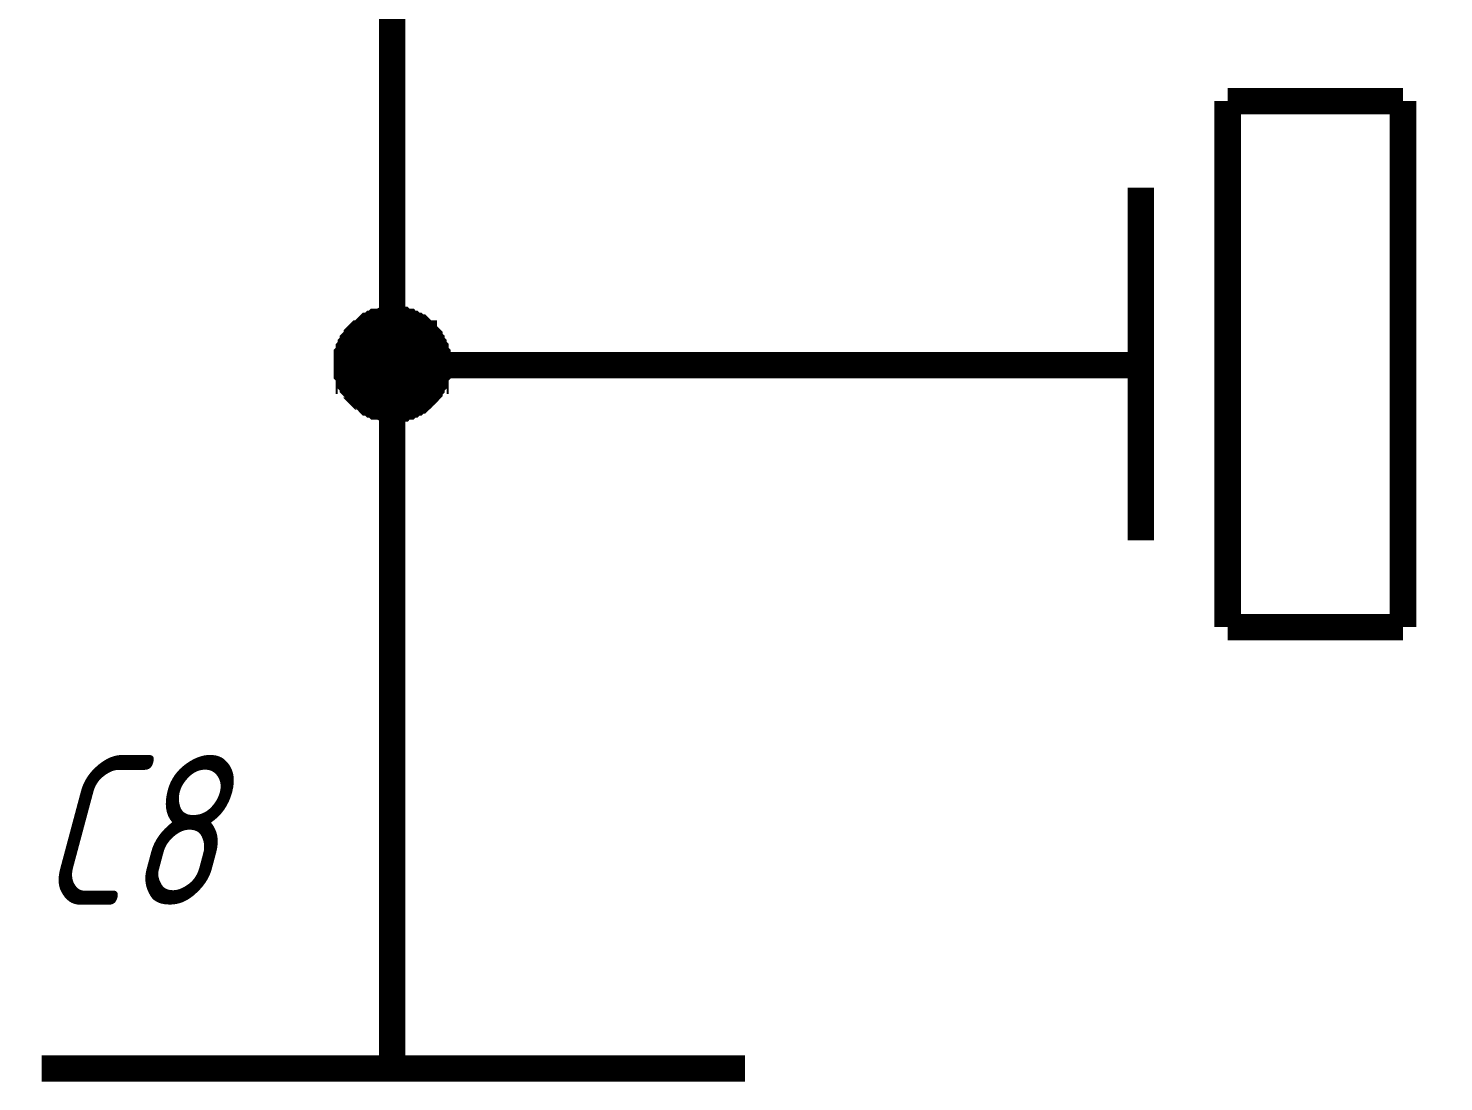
# Model space of a CAD drawing. Header units: millimetres. Extents: x 0 to 841, y 0 to 594.
# Drawn here: x 418.87 to 434.96, y 184.34 to 196.32 of the extents above; entities that cross this region are included whole.
import ezdxf

# ---------------------------------------------------------------- set-up
doc = ezdxf.new("R2010")
doc.units = ezdxf.units.MM
doc.layers.add('Sheet', color=255, linetype='Continuous')
doc.styles.get("Standard").update_dxf_attribs({"font": '', "oblique": 15})
doc.styles.get('Standard').set_extended_font_data('GOST type A')

msp = doc.modelspace()

# ---------------------------------------------------------------- linework, layer by layer
at = {"layer": 'Sheet', "color": 18, "true_color": 0x000000, "const_width": 0.3}
for points in [[(423.009, 192.49), (423.009, 202.502), (423.009, 321.481), (450.001, 321.481), (450.001, 318.995)], [(432.507, 189.511), (432.507, 195.491)], [(432.507, 195.491), (434.5, 195.491)], [(434.5, 195.491), (434.5, 189.511)], [(431.521, 194.506), (431.521, 190.497)], [(422.494, 192.49), (422.494, 192.512), (422.494, 192.535), (422.494, 192.58), (422.494, 192.602), (422.516, 192.624), (422.516, 192.647), (422.516, 192.669), (422.538, 192.692), (422.538, 192.714), (422.561, 192.736), (422.561, 192.759), (422.583, 192.781), (422.606, 192.804), (422.606, 192.826), (422.628, 192.848), (422.65, 192.848), (422.673, 192.871), (422.695, 192.893), (422.718, 192.916), (422.718, 192.916), (422.74, 192.938), (422.762, 192.938), (422.785, 192.96), (422.807, 192.96), (422.83, 192.983), (422.852, 192.983), (422.874, 192.983), (422.919, 193.005), (422.942, 193.005), (422.964, 193.005), (422.986, 193.005), (423.009, 193.005)], [(422.494, 192.49), (422.494, 192.512), (422.494, 192.535), (422.494, 192.58), (422.494, 192.602), (422.516, 192.624), (422.516, 192.647), (422.516, 192.669), (422.538, 192.692), (422.538, 192.714), (422.561, 192.736), (422.561, 192.759), (422.583, 192.781), (422.606, 192.804), (422.606, 192.826), (422.628, 192.848), (422.65, 192.848), (422.673, 192.871), (422.695, 192.893), (422.718, 192.916), (422.718, 192.916), (422.74, 192.938), (422.762, 192.938), (422.785, 192.96), (422.807, 192.96), (422.83, 192.983), (422.852, 192.983), (422.874, 192.983), (422.919, 193.005), (422.942, 193.005), (422.964, 193.005), (422.986, 193.005), (423.009, 193.005)], [(422.494, 192.49), (422.494, 192.512), (422.494, 192.535), (422.494, 192.58), (422.494, 192.602), (422.516, 192.624), (422.516, 192.647), (422.516, 192.669), (422.538, 192.692), (422.538, 192.714), (422.561, 192.736), (422.561, 192.759), (422.583, 192.781), (422.606, 192.804), (422.606, 192.826), (422.628, 192.848), (422.65, 192.848), (422.673, 192.871), (422.695, 192.893), (422.718, 192.916), (422.718, 192.916), (422.74, 192.938), (422.762, 192.938), (422.785, 192.96), (422.807, 192.96), (422.83, 192.983), (422.852, 192.983), (422.874, 192.983), (422.919, 193.005), (422.942, 193.005), (422.964, 193.005), (422.986, 193.005), (423.009, 193.005)], [(422.494, 192.49), (422.494, 192.512), (422.494, 192.535), (422.494, 192.58), (422.494, 192.602), (422.516, 192.624), (422.516, 192.647), (422.516, 192.669), (422.538, 192.692), (422.538, 192.714), (422.561, 192.736), (422.561, 192.759), (422.583, 192.781), (422.606, 192.804), (422.606, 192.826), (422.628, 192.848), (422.65, 192.848), (422.673, 192.871), (422.695, 192.893), (422.718, 192.916), (422.718, 192.916), (422.74, 192.938), (422.762, 192.938), (422.785, 192.96), (422.807, 192.96), (422.83, 192.983), (422.852, 192.983), (422.874, 192.983), (422.919, 193.005), (422.942, 193.005), (422.964, 193.005), (422.986, 193.005), (423.009, 193.005)], [(422.494, 192.49), (422.494, 192.512), (422.494, 192.535), (422.494, 192.58), (422.494, 192.602), (422.516, 192.624), (422.516, 192.647), (422.516, 192.669), (422.538, 192.692), (422.538, 192.714), (422.561, 192.736), (422.561, 192.759), (422.583, 192.781), (422.606, 192.804), (422.606, 192.826), (422.628, 192.848), (422.65, 192.848), (422.673, 192.871), (422.695, 192.893), (422.718, 192.916), (422.718, 192.916), (422.74, 192.938), (422.762, 192.938), (422.785, 192.96), (422.807, 192.96), (422.83, 192.983), (422.852, 192.983), (422.874, 192.983), (422.919, 193.005), (422.942, 193.005), (422.964, 193.005), (422.986, 193.005), (423.009, 193.005)], [(422.494, 192.49), (422.494, 192.512), (422.494, 192.535), (422.494, 192.58), (422.494, 192.602), (422.516, 192.624), (422.516, 192.647), (422.516, 192.669), (422.538, 192.692), (422.538, 192.714), (422.561, 192.736), (422.561, 192.759), (422.583, 192.781), (422.606, 192.804), (422.606, 192.826), (422.628, 192.848), (422.65, 192.848), (422.673, 192.871), (422.695, 192.893), (422.718, 192.916), (422.718, 192.916), (422.74, 192.938), (422.762, 192.938), (422.785, 192.96), (422.807, 192.96), (422.83, 192.983), (422.852, 192.983), (422.874, 192.983), (422.919, 193.005), (422.942, 193.005), (422.964, 193.005), (422.986, 193.005), (423.009, 193.005)], [(422.494, 192.49), (422.494, 192.512), (422.494, 192.535), (422.494, 192.58), (422.494, 192.602), (422.516, 192.624), (422.516, 192.647), (422.516, 192.669), (422.538, 192.692), (422.538, 192.714), (422.561, 192.736), (422.561, 192.759), (422.583, 192.781), (422.606, 192.804), (422.606, 192.826), (422.628, 192.848), (422.65, 192.848), (422.673, 192.871), (422.695, 192.893), (422.718, 192.916), (422.718, 192.916), (422.74, 192.938), (422.762, 192.938), (422.785, 192.96), (422.807, 192.96), (422.83, 192.983), (422.852, 192.983), (422.874, 192.983), (422.919, 193.005), (422.942, 193.005), (422.964, 193.005), (422.986, 193.005), (423.009, 193.005)], [(422.494, 192.49), (422.494, 192.512), (422.494, 192.535), (422.494, 192.58), (422.494, 192.602), (422.516, 192.624), (422.516, 192.647), (422.516, 192.669), (422.538, 192.692), (422.538, 192.714), (422.561, 192.736), (422.561, 192.759), (422.583, 192.781), (422.606, 192.804), (422.606, 192.826), (422.628, 192.848), (422.65, 192.848), (422.673, 192.871), (422.695, 192.893), (422.718, 192.916), (422.718, 192.916), (422.74, 192.938), (422.762, 192.938), (422.785, 192.96), (422.807, 192.96), (422.83, 192.983), (422.852, 192.983), (422.874, 192.983), (422.919, 193.005), (422.942, 193.005), (422.964, 193.005), (422.986, 193.005), (423.009, 193.005)], [(423.009, 193.005), (423.009, 193.005)], [(423.009, 193.005), (423.031, 193.005), (423.054, 193.005), (423.098, 193.005), (423.121, 193.005), (423.143, 192.983), (423.166, 192.983), (423.188, 192.983), (423.21, 192.96), (423.233, 192.96), (423.255, 192.938), (423.278, 192.938), (423.3, 192.916), (423.322, 192.916), (423.345, 192.893), (423.367, 192.871), (423.367, 192.848), (423.39, 192.848), (423.412, 192.826), (423.434, 192.804), (423.434, 192.781), (423.457, 192.759), (423.457, 192.736), (423.479, 192.714), (423.479, 192.692), (423.502, 192.669), (423.502, 192.647), (423.502, 192.624), (423.524, 192.602), (423.524, 192.58), (423.524, 192.535), (423.524, 192.512), (423.524, 192.49)], [(423.009, 193.005), (423.009, 193.005)], [(423.009, 193.005), (423.031, 193.005), (423.054, 193.005), (423.098, 193.005), (423.121, 193.005), (423.143, 192.983), (423.166, 192.983), (423.188, 192.983), (423.21, 192.96), (423.233, 192.96), (423.255, 192.938), (423.278, 192.938), (423.3, 192.916), (423.322, 192.916), (423.345, 192.893), (423.367, 192.871), (423.367, 192.848), (423.39, 192.848), (423.412, 192.826), (423.434, 192.804), (423.434, 192.781), (423.457, 192.759), (423.457, 192.736), (423.479, 192.714), (423.479, 192.692), (423.502, 192.669), (423.502, 192.647), (423.502, 192.624), (423.524, 192.602), (423.524, 192.58), (423.524, 192.535), (423.524, 192.512), (423.524, 192.49)], [(423.009, 193.005), (423.009, 193.005)], [(423.009, 193.005), (423.031, 193.005), (423.054, 193.005), (423.098, 193.005), (423.121, 193.005), (423.143, 192.983), (423.166, 192.983), (423.188, 192.983), (423.21, 192.96), (423.233, 192.96), (423.255, 192.938), (423.278, 192.938), (423.3, 192.916), (423.322, 192.916), (423.345, 192.893), (423.367, 192.871), (423.367, 192.848), (423.39, 192.848), (423.412, 192.826), (423.434, 192.804), (423.434, 192.781), (423.457, 192.759), (423.457, 192.736), (423.479, 192.714), (423.479, 192.692), (423.502, 192.669), (423.502, 192.647), (423.502, 192.624), (423.524, 192.602), (423.524, 192.58), (423.524, 192.535), (423.524, 192.512), (423.524, 192.49)], [(423.009, 193.005), (423.009, 193.005)], [(423.009, 193.005), (423.031, 193.005), (423.054, 193.005), (423.098, 193.005), (423.121, 193.005), (423.143, 192.983), (423.166, 192.983), (423.188, 192.983), (423.21, 192.96), (423.233, 192.96), (423.255, 192.938), (423.278, 192.938), (423.3, 192.916), (423.322, 192.916), (423.345, 192.893), (423.367, 192.871), (423.367, 192.848), (423.39, 192.848), (423.412, 192.826), (423.434, 192.804), (423.434, 192.781), (423.457, 192.759), (423.457, 192.736), (423.479, 192.714), (423.479, 192.692), (423.502, 192.669), (423.502, 192.647), (423.502, 192.624), (423.524, 192.602), (423.524, 192.58), (423.524, 192.535), (423.524, 192.512), (423.524, 192.49)], [(423.009, 193.005), (423.009, 193.005)], [(423.009, 193.005), (423.031, 193.005), (423.054, 193.005), (423.098, 193.005), (423.121, 193.005), (423.143, 192.983), (423.166, 192.983), (423.188, 192.983), (423.21, 192.96), (423.233, 192.96), (423.255, 192.938), (423.278, 192.938), (423.3, 192.916), (423.322, 192.916), (423.345, 192.893), (423.367, 192.871), (423.367, 192.848), (423.39, 192.848), (423.412, 192.826), (423.434, 192.804), (423.434, 192.781), (423.457, 192.759), (423.457, 192.736), (423.479, 192.714), (423.479, 192.692), (423.502, 192.669), (423.502, 192.647), (423.502, 192.624), (423.524, 192.602), (423.524, 192.58), (423.524, 192.535), (423.524, 192.512), (423.524, 192.49)], [(423.009, 193.005), (423.009, 193.005)], [(423.009, 193.005), (423.031, 193.005), (423.054, 193.005), (423.098, 193.005), (423.121, 193.005), (423.143, 192.983), (423.166, 192.983), (423.188, 192.983), (423.21, 192.96), (423.233, 192.96), (423.255, 192.938), (423.278, 192.938), (423.3, 192.916), (423.322, 192.916), (423.345, 192.893), (423.367, 192.871), (423.367, 192.848), (423.39, 192.848), (423.412, 192.826), (423.434, 192.804), (423.434, 192.781), (423.457, 192.759), (423.457, 192.736), (423.479, 192.714), (423.479, 192.692), (423.502, 192.669), (423.502, 192.647), (423.502, 192.624), (423.524, 192.602), (423.524, 192.58), (423.524, 192.535), (423.524, 192.512), (423.524, 192.49)], [(423.009, 193.005), (423.009, 193.005)], [(423.009, 193.005), (423.031, 193.005), (423.054, 193.005), (423.098, 193.005), (423.121, 193.005), (423.143, 192.983), (423.166, 192.983), (423.188, 192.983), (423.21, 192.96), (423.233, 192.96), (423.255, 192.938), (423.278, 192.938), (423.3, 192.916), (423.322, 192.916), (423.345, 192.893), (423.367, 192.871), (423.367, 192.848), (423.39, 192.848), (423.412, 192.826), (423.434, 192.804), (423.434, 192.781), (423.457, 192.759), (423.457, 192.736), (423.479, 192.714), (423.479, 192.692), (423.502, 192.669), (423.502, 192.647), (423.502, 192.624), (423.524, 192.602), (423.524, 192.58), (423.524, 192.535), (423.524, 192.512), (423.524, 192.49)], [(423.009, 193.005), (423.009, 193.005)], [(423.009, 193.005), (423.031, 193.005), (423.054, 193.005), (423.098, 193.005), (423.121, 193.005), (423.143, 192.983), (423.166, 192.983), (423.188, 192.983), (423.21, 192.96), (423.233, 192.96), (423.255, 192.938), (423.278, 192.938), (423.3, 192.916), (423.322, 192.916), (423.345, 192.893), (423.367, 192.871), (423.367, 192.848), (423.39, 192.848), (423.412, 192.826), (423.434, 192.804), (423.434, 192.781), (423.457, 192.759), (423.457, 192.736), (423.479, 192.714), (423.479, 192.692), (423.502, 192.669), (423.502, 192.647), (423.502, 192.624), (423.524, 192.602), (423.524, 192.58), (423.524, 192.535), (423.524, 192.512), (423.524, 192.49)], [(423.009, 191.997), (422.986, 191.997), (422.964, 191.997), (422.942, 191.997), (422.919, 191.997), (422.874, 192.02), (422.852, 192.02), (422.83, 192.02), (422.807, 192.042), (422.785, 192.042), (422.762, 192.064), (422.74, 192.064), (422.718, 192.087), (422.718, 192.087), (422.695, 192.109), (422.673, 192.132), (422.65, 192.132), (422.628, 192.154), (422.606, 192.176), (422.606, 192.199), (422.583, 192.221), (422.561, 192.244), (422.561, 192.266), (422.538, 192.288), (422.538, 192.311), (422.516, 192.311), (422.516, 192.356), (422.516, 192.378), (422.494, 192.4), (422.494, 192.423), (422.494, 192.445), (422.494, 192.468), (422.494, 192.49)], [(422.494, 192.49), (422.494, 192.49)], [(423.009, 191.997), (422.986, 191.997), (422.964, 191.997), (422.942, 191.997), (422.919, 191.997), (422.874, 192.02), (422.852, 192.02), (422.83, 192.02), (422.807, 192.042), (422.785, 192.042), (422.762, 192.064), (422.74, 192.064), (422.718, 192.087), (422.718, 192.087), (422.695, 192.109), (422.673, 192.132), (422.65, 192.132), (422.628, 192.154), (422.606, 192.176), (422.606, 192.199), (422.583, 192.221), (422.561, 192.244), (422.561, 192.266), (422.538, 192.288), (422.538, 192.311), (422.516, 192.311), (422.516, 192.356), (422.516, 192.378), (422.494, 192.4), (422.494, 192.423), (422.494, 192.445), (422.494, 192.468), (422.494, 192.49)], [(422.494, 192.49), (422.494, 192.49)], [(423.009, 191.997), (422.986, 191.997), (422.964, 191.997), (422.942, 191.997), (422.919, 191.997), (422.874, 192.02), (422.852, 192.02), (422.83, 192.02), (422.807, 192.042), (422.785, 192.042), (422.762, 192.064), (422.74, 192.064), (422.718, 192.087), (422.718, 192.087), (422.695, 192.109), (422.673, 192.132), (422.65, 192.132), (422.628, 192.154), (422.606, 192.176), (422.606, 192.199), (422.583, 192.221), (422.561, 192.244), (422.561, 192.266), (422.538, 192.288), (422.538, 192.311), (422.516, 192.311), (422.516, 192.356), (422.516, 192.378), (422.494, 192.4), (422.494, 192.423), (422.494, 192.445), (422.494, 192.468), (422.494, 192.49)], [(422.494, 192.49), (422.494, 192.49)], [(423.009, 191.997), (422.986, 191.997), (422.964, 191.997), (422.942, 191.997), (422.919, 191.997), (422.874, 192.02), (422.852, 192.02), (422.83, 192.02), (422.807, 192.042), (422.785, 192.042), (422.762, 192.064), (422.74, 192.064), (422.718, 192.087), (422.718, 192.087), (422.695, 192.109), (422.673, 192.132), (422.65, 192.132), (422.628, 192.154), (422.606, 192.176), (422.606, 192.199), (422.583, 192.221), (422.561, 192.244), (422.561, 192.266), (422.538, 192.288), (422.538, 192.311), (422.516, 192.311), (422.516, 192.356), (422.516, 192.378), (422.494, 192.4), (422.494, 192.423), (422.494, 192.445), (422.494, 192.468), (422.494, 192.49)], [(422.494, 192.49), (422.494, 192.49)], [(423.009, 191.997), (422.986, 191.997), (422.964, 191.997), (422.942, 191.997), (422.919, 191.997), (422.874, 192.02), (422.852, 192.02), (422.83, 192.02), (422.807, 192.042), (422.785, 192.042), (422.762, 192.064), (422.74, 192.064), (422.718, 192.087), (422.718, 192.087), (422.695, 192.109), (422.673, 192.132), (422.65, 192.132), (422.628, 192.154), (422.606, 192.176), (422.606, 192.199), (422.583, 192.221), (422.561, 192.244), (422.561, 192.266), (422.538, 192.288), (422.538, 192.311), (422.516, 192.311), (422.516, 192.356), (422.516, 192.378), (422.494, 192.4), (422.494, 192.423), (422.494, 192.445), (422.494, 192.468), (422.494, 192.49)], [(422.494, 192.49), (422.494, 192.49)], [(423.009, 191.997), (422.986, 191.997), (422.964, 191.997), (422.942, 191.997), (422.919, 191.997), (422.874, 192.02), (422.852, 192.02), (422.83, 192.02), (422.807, 192.042), (422.785, 192.042), (422.762, 192.064), (422.74, 192.064), (422.718, 192.087), (422.718, 192.087), (422.695, 192.109), (422.673, 192.132), (422.65, 192.132), (422.628, 192.154), (422.606, 192.176), (422.606, 192.199), (422.583, 192.221), (422.561, 192.244), (422.561, 192.266), (422.538, 192.288), (422.538, 192.311), (422.516, 192.311), (422.516, 192.356), (422.516, 192.378), (422.494, 192.4), (422.494, 192.423), (422.494, 192.445), (422.494, 192.468), (422.494, 192.49)], [(422.494, 192.49), (422.494, 192.49)], [(423.009, 191.997), (422.986, 191.997), (422.964, 191.997), (422.942, 191.997), (422.919, 191.997), (422.874, 192.02), (422.852, 192.02), (422.83, 192.02), (422.807, 192.042), (422.785, 192.042), (422.762, 192.064), (422.74, 192.064), (422.718, 192.087), (422.718, 192.087), (422.695, 192.109), (422.673, 192.132), (422.65, 192.132), (422.628, 192.154), (422.606, 192.176), (422.606, 192.199), (422.583, 192.221), (422.561, 192.244), (422.561, 192.266), (422.538, 192.288), (422.538, 192.311), (422.516, 192.311), (422.516, 192.356), (422.516, 192.378), (422.494, 192.4), (422.494, 192.423), (422.494, 192.445), (422.494, 192.468), (422.494, 192.49)], [(422.494, 192.49), (422.494, 192.49)], [(423.009, 191.997), (422.986, 191.997), (422.964, 191.997), (422.942, 191.997), (422.919, 191.997), (422.874, 192.02), (422.852, 192.02), (422.83, 192.02), (422.807, 192.042), (422.785, 192.042), (422.762, 192.064), (422.74, 192.064), (422.718, 192.087), (422.718, 192.087), (422.695, 192.109), (422.673, 192.132), (422.65, 192.132), (422.628, 192.154), (422.606, 192.176), (422.606, 192.199), (422.583, 192.221), (422.561, 192.244), (422.561, 192.266), (422.538, 192.288), (422.538, 192.311), (422.516, 192.311), (422.516, 192.356), (422.516, 192.378), (422.494, 192.4), (422.494, 192.423), (422.494, 192.445), (422.494, 192.468), (422.494, 192.49)], [(422.494, 192.49), (422.494, 192.49)], [(429.012, 192.49), (423.009, 192.49), (423.009, 187.495)], [(423.524, 192.49), (423.524, 192.468), (423.524, 192.445), (423.524, 192.423), (423.524, 192.4), (423.502, 192.378), (423.502, 192.356), (423.502, 192.311), (423.479, 192.311), (423.479, 192.288), (423.457, 192.266), (423.457, 192.244), (423.434, 192.221), (423.434, 192.199), (423.412, 192.176), (423.39, 192.154), (423.367, 192.132), (423.367, 192.132), (423.345, 192.109), (423.322, 192.087), (423.3, 192.087), (423.278, 192.064), (423.255, 192.064), (423.233, 192.042), (423.21, 192.042), (423.188, 192.02), (423.166, 192.02), (423.143, 192.02), (423.121, 191.997), (423.098, 191.997), (423.054, 191.997), (423.031, 191.997), (423.009, 191.997)], [(423.524, 192.49), (423.524, 192.468), (423.524, 192.445), (423.524, 192.423), (423.524, 192.4), (423.502, 192.378), (423.502, 192.356), (423.502, 192.311), (423.479, 192.311), (423.479, 192.288), (423.457, 192.266), (423.457, 192.244), (423.434, 192.221), (423.434, 192.199), (423.412, 192.176), (423.39, 192.154), (423.367, 192.132), (423.367, 192.132), (423.345, 192.109), (423.322, 192.087), (423.3, 192.087), (423.278, 192.064), (423.255, 192.064), (423.233, 192.042), (423.21, 192.042), (423.188, 192.02), (423.166, 192.02), (423.143, 192.02), (423.121, 191.997), (423.098, 191.997), (423.054, 191.997), (423.031, 191.997), (423.009, 191.997)], [(423.524, 192.49), (423.524, 192.468), (423.524, 192.445), (423.524, 192.423), (423.524, 192.4), (423.502, 192.378), (423.502, 192.356), (423.502, 192.311), (423.479, 192.311), (423.479, 192.288), (423.457, 192.266), (423.457, 192.244), (423.434, 192.221), (423.434, 192.199), (423.412, 192.176), (423.39, 192.154), (423.367, 192.132), (423.367, 192.132), (423.345, 192.109), (423.322, 192.087), (423.3, 192.087), (423.278, 192.064), (423.255, 192.064), (423.233, 192.042), (423.21, 192.042), (423.188, 192.02), (423.166, 192.02), (423.143, 192.02), (423.121, 191.997), (423.098, 191.997), (423.054, 191.997), (423.031, 191.997), (423.009, 191.997)], [(423.524, 192.49), (423.524, 192.468), (423.524, 192.445), (423.524, 192.423), (423.524, 192.4), (423.502, 192.378), (423.502, 192.356), (423.502, 192.311), (423.479, 192.311), (423.479, 192.288), (423.457, 192.266), (423.457, 192.244), (423.434, 192.221), (423.434, 192.199), (423.412, 192.176), (423.39, 192.154), (423.367, 192.132), (423.367, 192.132), (423.345, 192.109), (423.322, 192.087), (423.3, 192.087), (423.278, 192.064), (423.255, 192.064), (423.233, 192.042), (423.21, 192.042), (423.188, 192.02), (423.166, 192.02), (423.143, 192.02), (423.121, 191.997), (423.098, 191.997), (423.054, 191.997), (423.031, 191.997), (423.009, 191.997)], [(423.524, 192.49), (423.524, 192.468), (423.524, 192.445), (423.524, 192.423), (423.524, 192.4), (423.502, 192.378), (423.502, 192.356), (423.502, 192.311), (423.479, 192.311), (423.479, 192.288), (423.457, 192.266), (423.457, 192.244), (423.434, 192.221), (423.434, 192.199), (423.412, 192.176), (423.39, 192.154), (423.367, 192.132), (423.367, 192.132), (423.345, 192.109), (423.322, 192.087), (423.3, 192.087), (423.278, 192.064), (423.255, 192.064), (423.233, 192.042), (423.21, 192.042), (423.188, 192.02), (423.166, 192.02), (423.143, 192.02), (423.121, 191.997), (423.098, 191.997), (423.054, 191.997), (423.031, 191.997), (423.009, 191.997)], [(423.524, 192.49), (423.524, 192.468), (423.524, 192.445), (423.524, 192.423), (423.524, 192.4), (423.502, 192.378), (423.502, 192.356), (423.502, 192.311), (423.479, 192.311), (423.479, 192.288), (423.457, 192.266), (423.457, 192.244), (423.434, 192.221), (423.434, 192.199), (423.412, 192.176), (423.39, 192.154), (423.367, 192.132), (423.367, 192.132), (423.345, 192.109), (423.322, 192.087), (423.3, 192.087), (423.278, 192.064), (423.255, 192.064), (423.233, 192.042), (423.21, 192.042), (423.188, 192.02), (423.166, 192.02), (423.143, 192.02), (423.121, 191.997), (423.098, 191.997), (423.054, 191.997), (423.031, 191.997), (423.009, 191.997)], [(423.524, 192.49), (423.524, 192.468), (423.524, 192.445), (423.524, 192.423), (423.524, 192.4), (423.502, 192.378), (423.502, 192.356), (423.502, 192.311), (423.479, 192.311), (423.479, 192.288), (423.457, 192.266), (423.457, 192.244), (423.434, 192.221), (423.434, 192.199), (423.412, 192.176), (423.39, 192.154), (423.367, 192.132), (423.367, 192.132), (423.345, 192.109), (423.322, 192.087), (423.3, 192.087), (423.278, 192.064), (423.255, 192.064), (423.233, 192.042), (423.21, 192.042), (423.188, 192.02), (423.166, 192.02), (423.143, 192.02), (423.121, 191.997), (423.098, 191.997), (423.054, 191.997), (423.031, 191.997), (423.009, 191.997)], [(423.524, 192.49), (423.524, 192.468), (423.524, 192.445), (423.524, 192.423), (423.524, 192.4), (423.502, 192.378), (423.502, 192.356), (423.502, 192.311), (423.479, 192.311), (423.479, 192.288), (423.457, 192.266), (423.457, 192.244), (423.434, 192.221), (423.434, 192.199), (423.412, 192.176), (423.39, 192.154), (423.367, 192.132), (423.367, 192.132), (423.345, 192.109), (423.322, 192.087), (423.3, 192.087), (423.278, 192.064), (423.255, 192.064), (423.233, 192.042), (423.21, 192.042), (423.188, 192.02), (423.166, 192.02), (423.143, 192.02), (423.121, 191.997), (423.098, 191.997), (423.054, 191.997), (423.031, 191.997), (423.009, 191.997)], [(423.524, 192.49), (423.524, 192.49), (423.524, 192.49), (423.524, 192.49), (423.524, 192.49), (423.524, 192.49), (423.524, 192.49), (423.524, 192.49), (423.524, 192.49), (423.524, 192.49), (423.524, 192.49), (423.524, 192.49), (423.524, 192.49), (423.524, 192.49), (423.524, 192.49), (423.524, 192.49), (423.524, 192.49), (423.524, 192.49), (423.524, 192.49), (423.524, 192.49), (423.524, 192.49), (423.524, 192.49), (423.524, 192.49), (423.524, 192.49), (423.524, 192.49), (423.524, 192.49), (423.524, 192.49), (423.524, 192.49), (423.524, 192.49), (423.524, 192.49), (423.524, 192.49), (423.524, 192.49), (423.524, 192.49)], [(423.524, 192.49), (423.524, 192.49)], [(423.524, 192.49), (423.524, 192.49), (423.524, 192.49), (423.524, 192.49), (423.524, 192.49), (423.524, 192.49), (423.524, 192.49), (423.524, 192.49), (423.524, 192.49), (423.524, 192.49), (423.524, 192.49), (423.524, 192.49), (423.524, 192.49), (423.524, 192.49), (423.524, 192.49), (423.524, 192.49), (423.524, 192.49), (423.524, 192.49), (423.524, 192.49), (423.524, 192.49), (423.524, 192.49), (423.524, 192.49), (423.524, 192.49), (423.524, 192.49), (423.524, 192.49), (423.524, 192.49), (423.524, 192.49), (423.524, 192.49), (423.524, 192.49), (423.524, 192.49), (423.524, 192.49), (423.524, 192.49), (423.524, 192.49)], [(423.524, 192.49), (423.524, 192.49)], [(423.524, 192.49), (423.524, 192.49), (423.524, 192.49), (423.524, 192.49), (423.524, 192.49), (423.524, 192.49), (423.524, 192.49), (423.524, 192.49), (423.524, 192.49), (423.524, 192.49), (423.524, 192.49), (423.524, 192.49), (423.524, 192.49), (423.524, 192.49), (423.524, 192.49), (423.524, 192.49), (423.524, 192.49), (423.524, 192.49), (423.524, 192.49), (423.524, 192.49), (423.524, 192.49), (423.524, 192.49), (423.524, 192.49), (423.524, 192.49), (423.524, 192.49), (423.524, 192.49), (423.524, 192.49), (423.524, 192.49), (423.524, 192.49), (423.524, 192.49), (423.524, 192.49), (423.524, 192.49), (423.524, 192.49)], [(423.524, 192.49), (423.524, 192.49)], [(423.524, 192.49), (423.524, 192.49), (423.524, 192.49), (423.524, 192.49), (423.524, 192.49), (423.524, 192.49), (423.524, 192.49), (423.524, 192.49), (423.524, 192.49), (423.524, 192.49), (423.524, 192.49), (423.524, 192.49), (423.524, 192.49), (423.524, 192.49), (423.524, 192.49), (423.524, 192.49), (423.524, 192.49), (423.524, 192.49), (423.524, 192.49), (423.524, 192.49), (423.524, 192.49), (423.524, 192.49), (423.524, 192.49), (423.524, 192.49), (423.524, 192.49), (423.524, 192.49), (423.524, 192.49), (423.524, 192.49), (423.524, 192.49), (423.524, 192.49), (423.524, 192.49), (423.524, 192.49), (423.524, 192.49)], [(423.524, 192.49), (423.524, 192.49)], [(423.524, 192.49), (423.524, 192.49), (423.524, 192.49), (423.524, 192.49), (423.524, 192.49), (423.524, 192.49), (423.524, 192.49), (423.524, 192.49), (423.524, 192.49), (423.524, 192.49), (423.524, 192.49), (423.524, 192.49), (423.524, 192.49), (423.524, 192.49), (423.524, 192.49), (423.524, 192.49), (423.524, 192.49), (423.524, 192.49), (423.524, 192.49), (423.524, 192.49), (423.524, 192.49), (423.524, 192.49), (423.524, 192.49), (423.524, 192.49), (423.524, 192.49), (423.524, 192.49), (423.524, 192.49), (423.524, 192.49), (423.524, 192.49), (423.524, 192.49), (423.524, 192.49), (423.524, 192.49), (423.524, 192.49)], [(423.524, 192.49), (423.524, 192.49)], [(423.524, 192.49), (423.524, 192.49), (423.524, 192.49), (423.524, 192.49), (423.524, 192.49), (423.524, 192.49), (423.524, 192.49), (423.524, 192.49), (423.524, 192.49), (423.524, 192.49), (423.524, 192.49), (423.524, 192.49), (423.524, 192.49), (423.524, 192.49), (423.524, 192.49), (423.524, 192.49), (423.524, 192.49), (423.524, 192.49), (423.524, 192.49), (423.524, 192.49), (423.524, 192.49), (423.524, 192.49), (423.524, 192.49), (423.524, 192.49), (423.524, 192.49), (423.524, 192.49), (423.524, 192.49), (423.524, 192.49), (423.524, 192.49), (423.524, 192.49), (423.524, 192.49), (423.524, 192.49), (423.524, 192.49)], [(423.524, 192.49), (423.524, 192.49)], [(423.524, 192.49), (423.524, 192.49), (423.524, 192.49), (423.524, 192.49), (423.524, 192.49), (423.524, 192.49), (423.524, 192.49), (423.524, 192.49), (423.524, 192.49), (423.524, 192.49), (423.524, 192.49), (423.524, 192.49), (423.524, 192.49), (423.524, 192.49), (423.524, 192.49), (423.524, 192.49), (423.524, 192.49), (423.524, 192.49), (423.524, 192.49), (423.524, 192.49), (423.524, 192.49), (423.524, 192.49), (423.524, 192.49), (423.524, 192.49), (423.524, 192.49), (423.524, 192.49), (423.524, 192.49), (423.524, 192.49), (423.524, 192.49), (423.524, 192.49), (423.524, 192.49), (423.524, 192.49), (423.524, 192.49)], [(423.524, 192.49), (423.524, 192.49)], [(423.524, 192.49), (423.524, 192.49), (423.524, 192.49), (423.524, 192.49), (423.524, 192.49), (423.524, 192.49), (423.524, 192.49), (423.524, 192.49), (423.524, 192.49), (423.524, 192.49), (423.524, 192.49), (423.524, 192.49), (423.524, 192.49), (423.524, 192.49), (423.524, 192.49), (423.524, 192.49), (423.524, 192.49), (423.524, 192.49), (423.524, 192.49), (423.524, 192.49), (423.524, 192.49), (423.524, 192.49), (423.524, 192.49), (423.524, 192.49), (423.524, 192.49), (423.524, 192.49), (423.524, 192.49), (423.524, 192.49), (423.524, 192.49), (423.524, 192.49), (423.524, 192.49), (423.524, 192.49), (423.524, 192.49)], [(423.524, 192.49), (423.524, 192.49)], [(431.521, 192.49), (429.012, 192.49)], [(434.5, 189.511), (432.507, 189.511)], [(423.009, 185.009), (423.009, 187.495)], [(423.009, 185.009), (423.009, 184.494)], [(419.022, 184.494), (427.019, 184.494)]]:
    msp.add_lwpolyline(points, dxfattribs=at)
at = {"layer": 'Sheet', "color": 18, "true_color": 0x000000, "const_width": 0.508}
msp.add_lwpolyline([(422.746, 192.5, 1), (423.254, 192.5, 1)], format="xyb", close=True, dxfattribs=at)

# ---------------------------------------------------------------- texts
at = {"layer": 'Sheet', "color": 18, "true_color": 0x000000, "oblique": 15}
msp.add_text('C8', height=1.7, dxfattribs=at).set_placement((418.977, 186.353))

doc.saveas('drawing.dxf')
